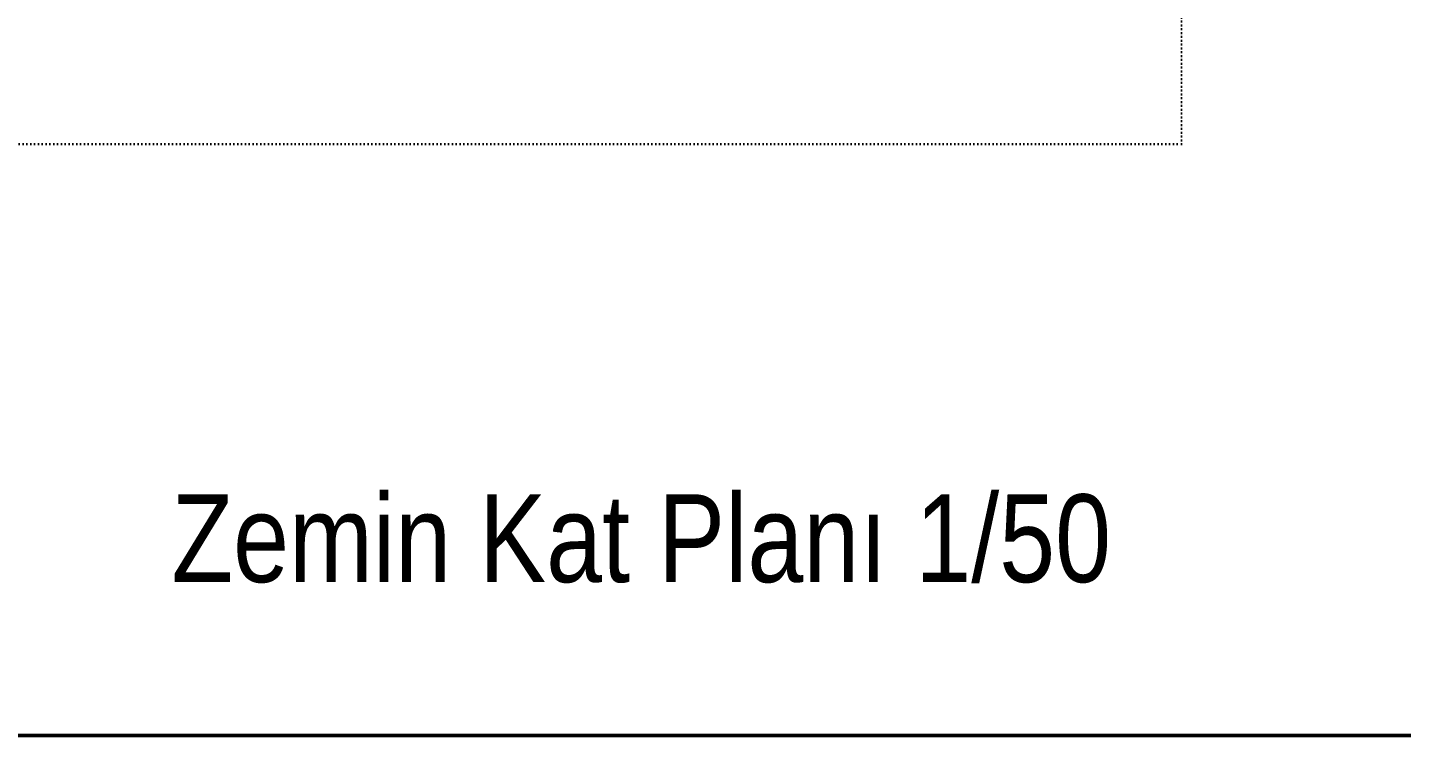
# Model space of a CAD drawing. Header units: millimetres. Extents: x 1811019 to 3717122, y -501178 to -243171.
# Drawn here: x 1858417 to 1859591, y -252390 to -251785 of the extents above; entities that cross this region are included whole.
import ezdxf

# ---------------------------------------------------------------- set-up
doc = ezdxf.new("R2010")
doc.units = ezdxf.units.MM
doc.linetypes.add('izdüşüm arka', pattern=[3.174999999999999, 0, -3.174999999999999])
for name, color, linetype, lineweight in [('a_izdüşüm_arka', 255, 'izdüşüm arka', 30), ('a_not_text', 7, 'Continuous', 13), ('a_çerçeve_line', 7, 'Continuous', 50)]:
    doc.layers.add(name, color=color, linetype=linetype, lineweight=lineweight)
doc.styles.get("Standard").update_dxf_attribs({"font": 'ARIALN.TTF'})

msp = doc.modelspace()

# ---------------------------------------------------------------- linework, layer by layer
at = {"layer": 'a_izdüşüm_arka'}
msp.add_lwpolyline([(1857322.710147536, -251144.7909963956), (1857173.169644984, -251144.7909963973), (1857173.169644985, -251164.7909963956), (1857152.726917955, -251164.7909963956), (1857152.726917955, -251744.7909963957), (1857173.169644984, -251744.7909963955), (1857173.169644985, -251764.7909963957), (1857322.71015413, -251764.7909967864), (1857322.71015413, -251884.7909963823), (1859402.710147537, -251884.7909963823), (1859402.710147537, -251764.7909967864), (1859552.250668417, -251764.7909963957), (1859552.250668416, -251744.7909963957), (1859572.693395446, -251744.7909963957), (1859572.693395447, -251164.7909963956), (1859552.250668416, -251164.7909963956), (1859552.250668416, -251144.7909963956), (1859402.710147536, -251144.7909963942)], dxfattribs=at)
at = {"layer": 'a_çerçeve_line'}
msp.add_lwpolyline([(1872123.904255825, -252390.0067592915), (1872123.904255825, -249390.0067592915), (1853005.390146533, -249390.0067592915), (1853005.390146533, -252390.0067592915)], close=True, dxfattribs=at)

# ---------------------------------------------------------------- texts
at = {"layer": 'a_not_text'}
msp.add_text('Zemin Kat Planı 1/50 ', height=75, dxfattribs=at).set_placement((1858540.239992784, -252258.93023588))

doc.saveas('drawing.dxf')
